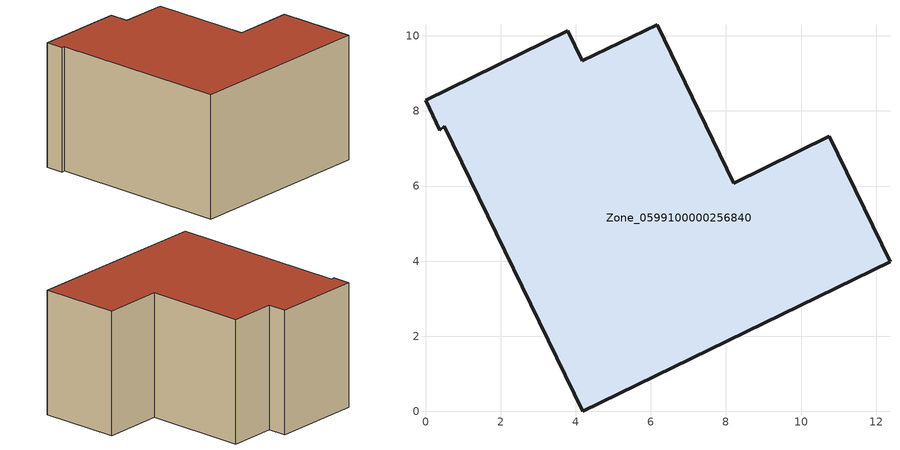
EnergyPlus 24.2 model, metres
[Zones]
Zone_0599100000256840
 floor ground (C_G): 4.19,0 0.5,7.59 0.38,7.49 0,8.28 3.79,10.13 4.18,9.33 6.17,10.3 8.21,6.08 10.75,7.32 12.37,3.98 z0
 wall outside (C_F): 4.18,9.33 3.79,10.13 0,8.28 0.38,7.49 0.5,7.59 4.19,0 12.37,3.98 10.75,7.32 8.21,6.08 6.17,10.3 4.18,9.33 z0:5.82
 roof outside (C_R): 8.21,6.08 6.17,10.3 4.18,9.33 3.79,10.13 0,8.28 0.38,7.49 0.5,7.59 4.19,0 12.37,3.98 10.75,7.32 z5.82
[BUILDING]
Pand.0599100000256840: North Axis=0; Terrain=City; Loads Convergence Tolerance Value=0.04; Temperature Convergence Tolerance Value=0.4; Solar Distribution=FullExterior; Maximum Number of Warmup Days=25; Minimum Number of Warmup Days=1
[Site:Location]
Rotterdam.The.Hague.AP_ZH_NLD Design_Conditions: Latitude=51.96; Longitude=4.45; Time Zone=1; Elevation=-4.5
[SITE:GROUNDTEMPERATURE:BUILDINGSURFACE]
18, 18, 18, 18, 18, 18, 18, 18, 18, 18, 18, 18
[MATERIAL] Thermal Absorptance=0.9; Solar Absorptance=0.7; Visible Absorptance=0.7
Name | Roughness | Thickness | Conductivity | Density | Specific Heat
G.TI.1946-1964 | MediumSmooth | 0.15 | 1 | 540 | 1210
F.TI.1946-1964 | Rough | 0.3 | 0.857143 | 1920 | 840
R.TI.1946-1964 | MediumRough | 0.2 | 0.277778 | 1500 | 1000
[CONSTRUCTION]
C_G: G.TI.1946-1964
C_F: F.TI.1946-1964
C_R: R.TI.1946-1964
[ZONE]
Zone_0599100000256840: Type=1; Multiplier=1; Ceiling Height=Autocalculate; Volume=Autocalculate; Floor Area=autocalculate; Part of Total Floor Area=Yes
[ZONEINFILTRATION:DESIGNFLOWRATE]
Infil_Zone_0599100000256840: Zone or ZoneList or Space or SpaceList=Zone_0599100000256840; Schedule=AlwaysOn; Design Flow Rate Calculation Method=Flow/Area; Flow Rate per Floor Area=0.003; Constant Term Coefficient=1; Temperature Term Coefficient=0; Velocity Term Coefficient=0; Velocity Squared Term Coefficient=0
[HVACTEMPLATE:ZONE:IDEALLOADSAIRSYSTEM]
Zone_0599100000256840: Maximum Heating Supply Air Temperature=50; Minimum Cooling Supply Air Temperature=13; Maximum Heating Supply Air Humidity Ratio=0.0156; Minimum Cooling Supply Air Humidity Ratio=0.0077; Heating Limit=NoLimit; Cooling Limit=NoLimit; Dehumidification Control Type=ConstantSensibleHeatRatio; Cooling Sensible Heat Ratio=0.7; Dehumidification Setpoint=60; Humidification Control Type=None; Humidification Setpoint=30; Outdoor Air Method=None; Outdoor Air Flow Rate per Person=0.00944; Outdoor Air Flow Rate per Zone Floor Area=0; Outdoor Air Flow Rate per Zone=0; Demand Controlled Ventilation Type=None; Outdoor Air Economizer Type=NoEconomizer; Heat Recovery Type=None; Sensible Heat Recovery Effectiveness=0.7; Latent Heat Recovery Effectiveness=0.65
[ZONECONTROL:THERMOSTAT]
ThermostatControl_Zone_0599100000256840: Zone or ZoneList=Zone_0599100000256840; Control Type Schedule=DualSetpointControlType; Control 1=Thermostat_Zone_0599100000256840; Temperature Difference Between Cutout And Setpoint=0
[THERMOSTATSETPOINT:DUALSETPOINT]
Thermostat_Zone_0599100000256840: Heating Setpoint Temperature Schedule=HeatingSetpoint_Zone_0599100000256840; Cooling Setpoint Temperature Schedule=CoolingSetpoint_Zone_0599100000256840
[SCHEDULE:COMPACT]
HeatingSetpoint_Zone_0599100000256840: Through: 12/31, For: AllDays, Until: 24:00, 21
CoolingSetpoint_Zone_0599100000256840: Through: 12/31, For: AllDays, Until: 24:00, 24
DualSetpointControlType: Through: 12/31, For: AllDays, Until: 24:00, 4
AlwaysOn: Through: 12/31, For: AllDays, Until: 24:00, 1
